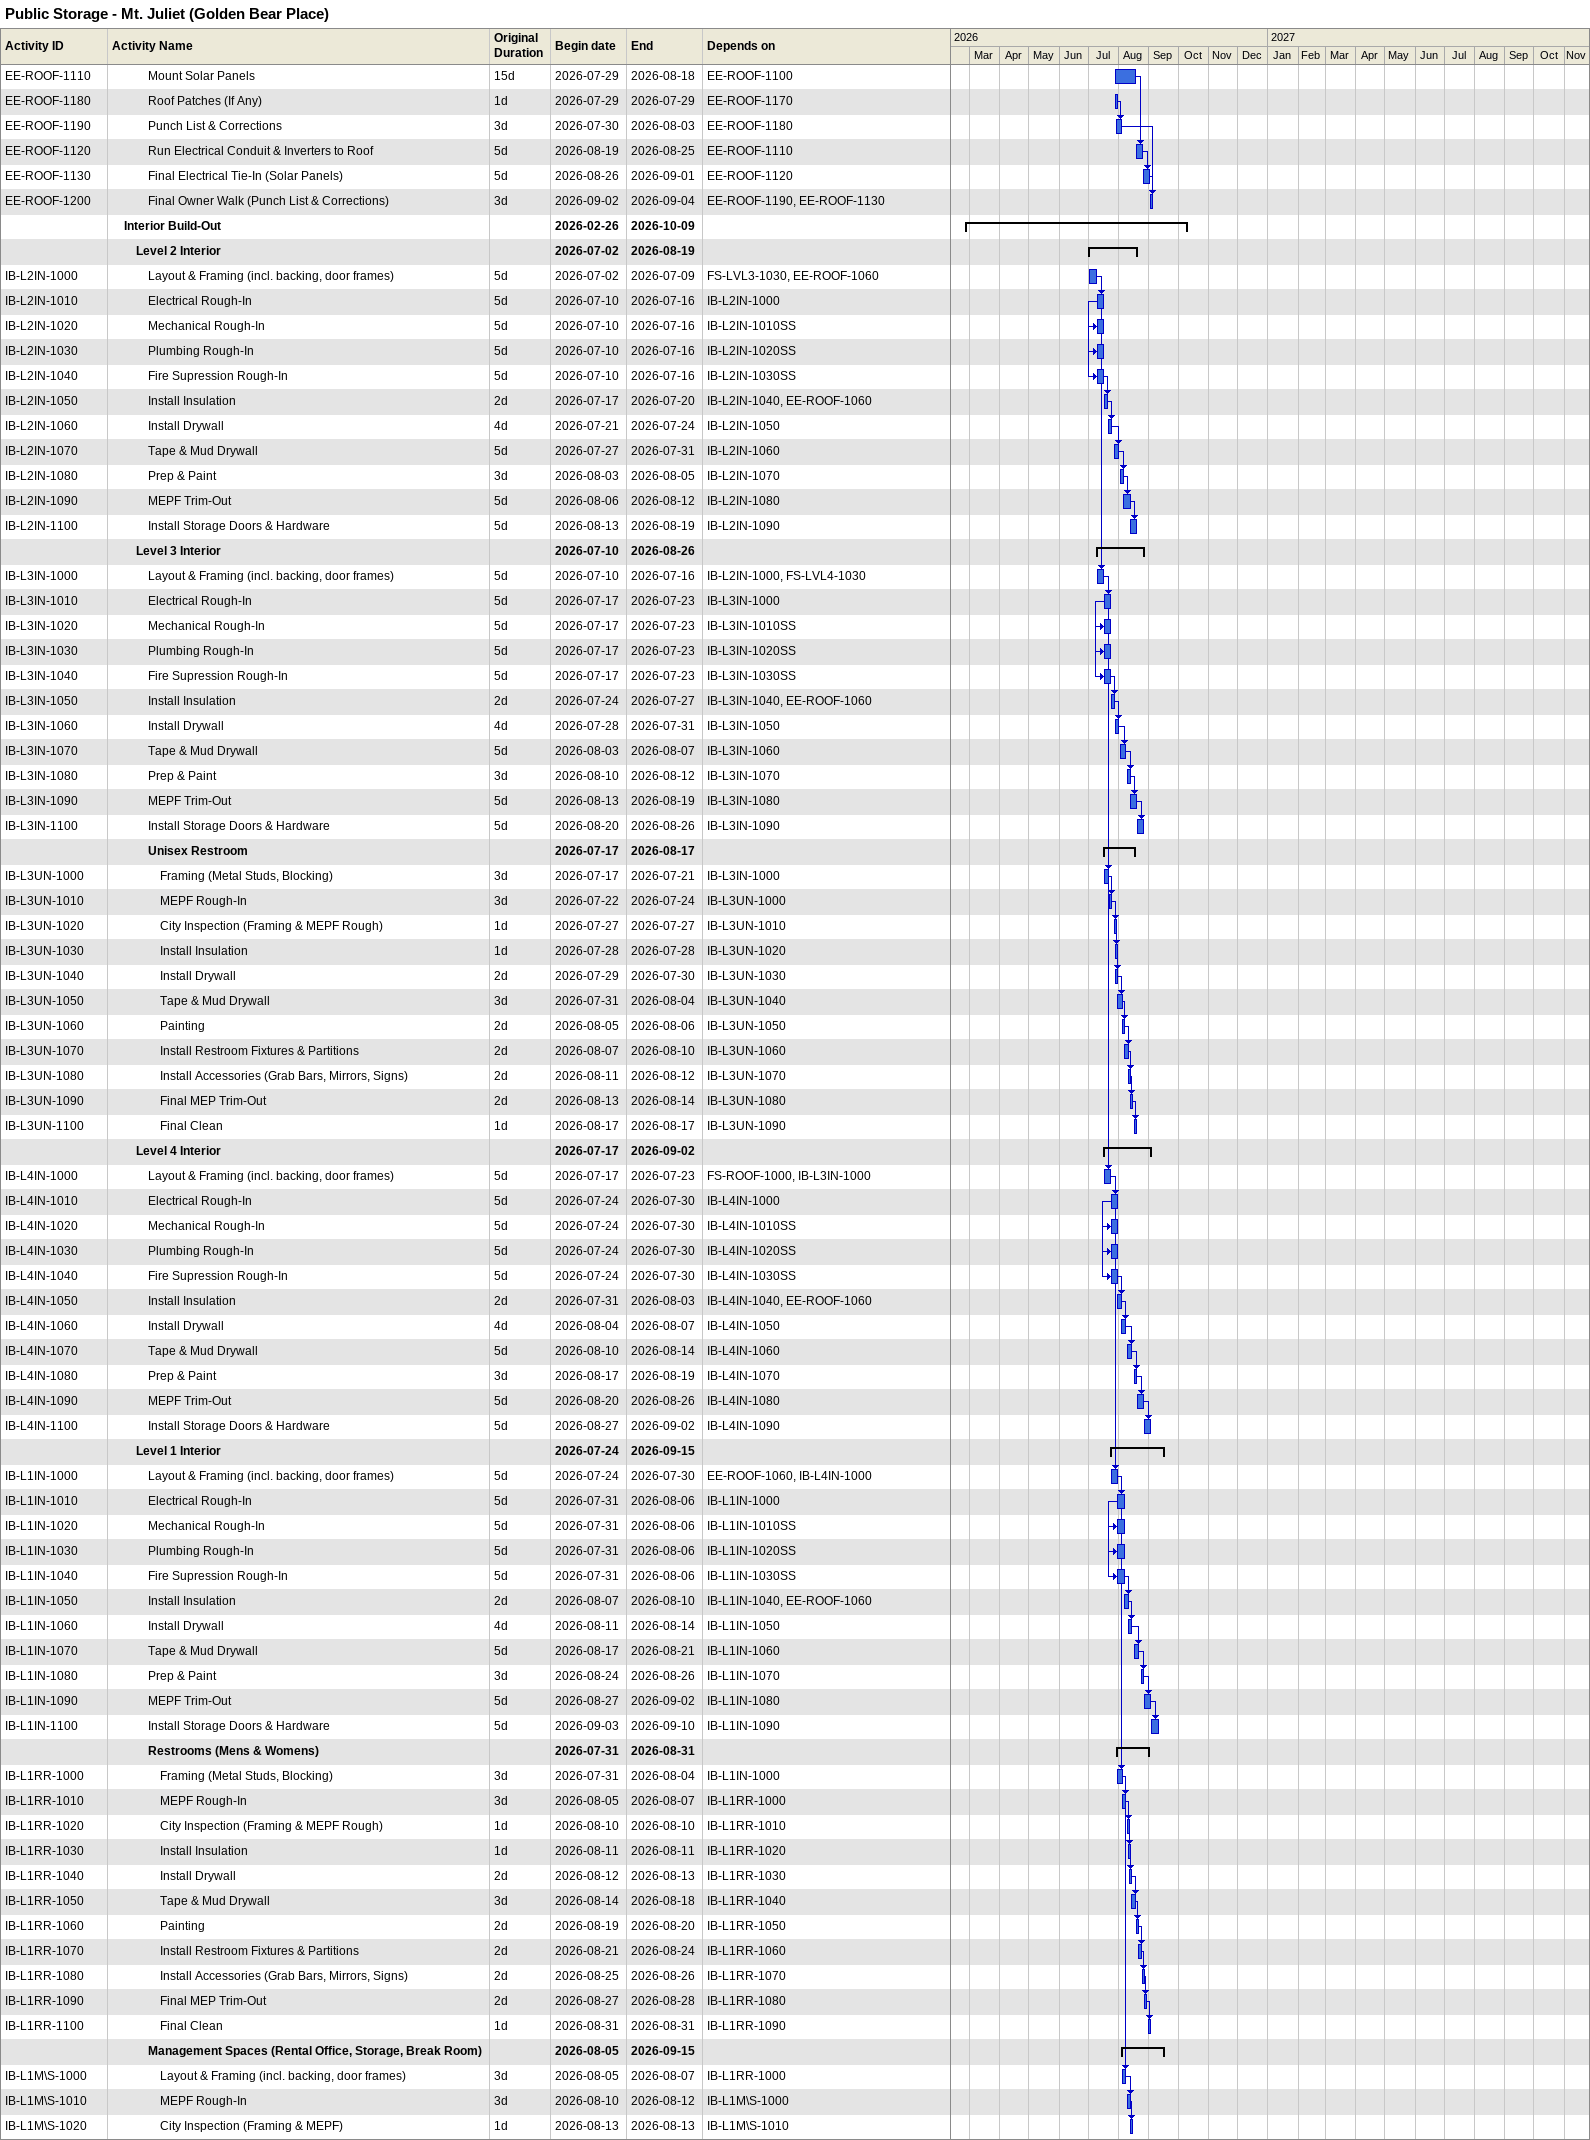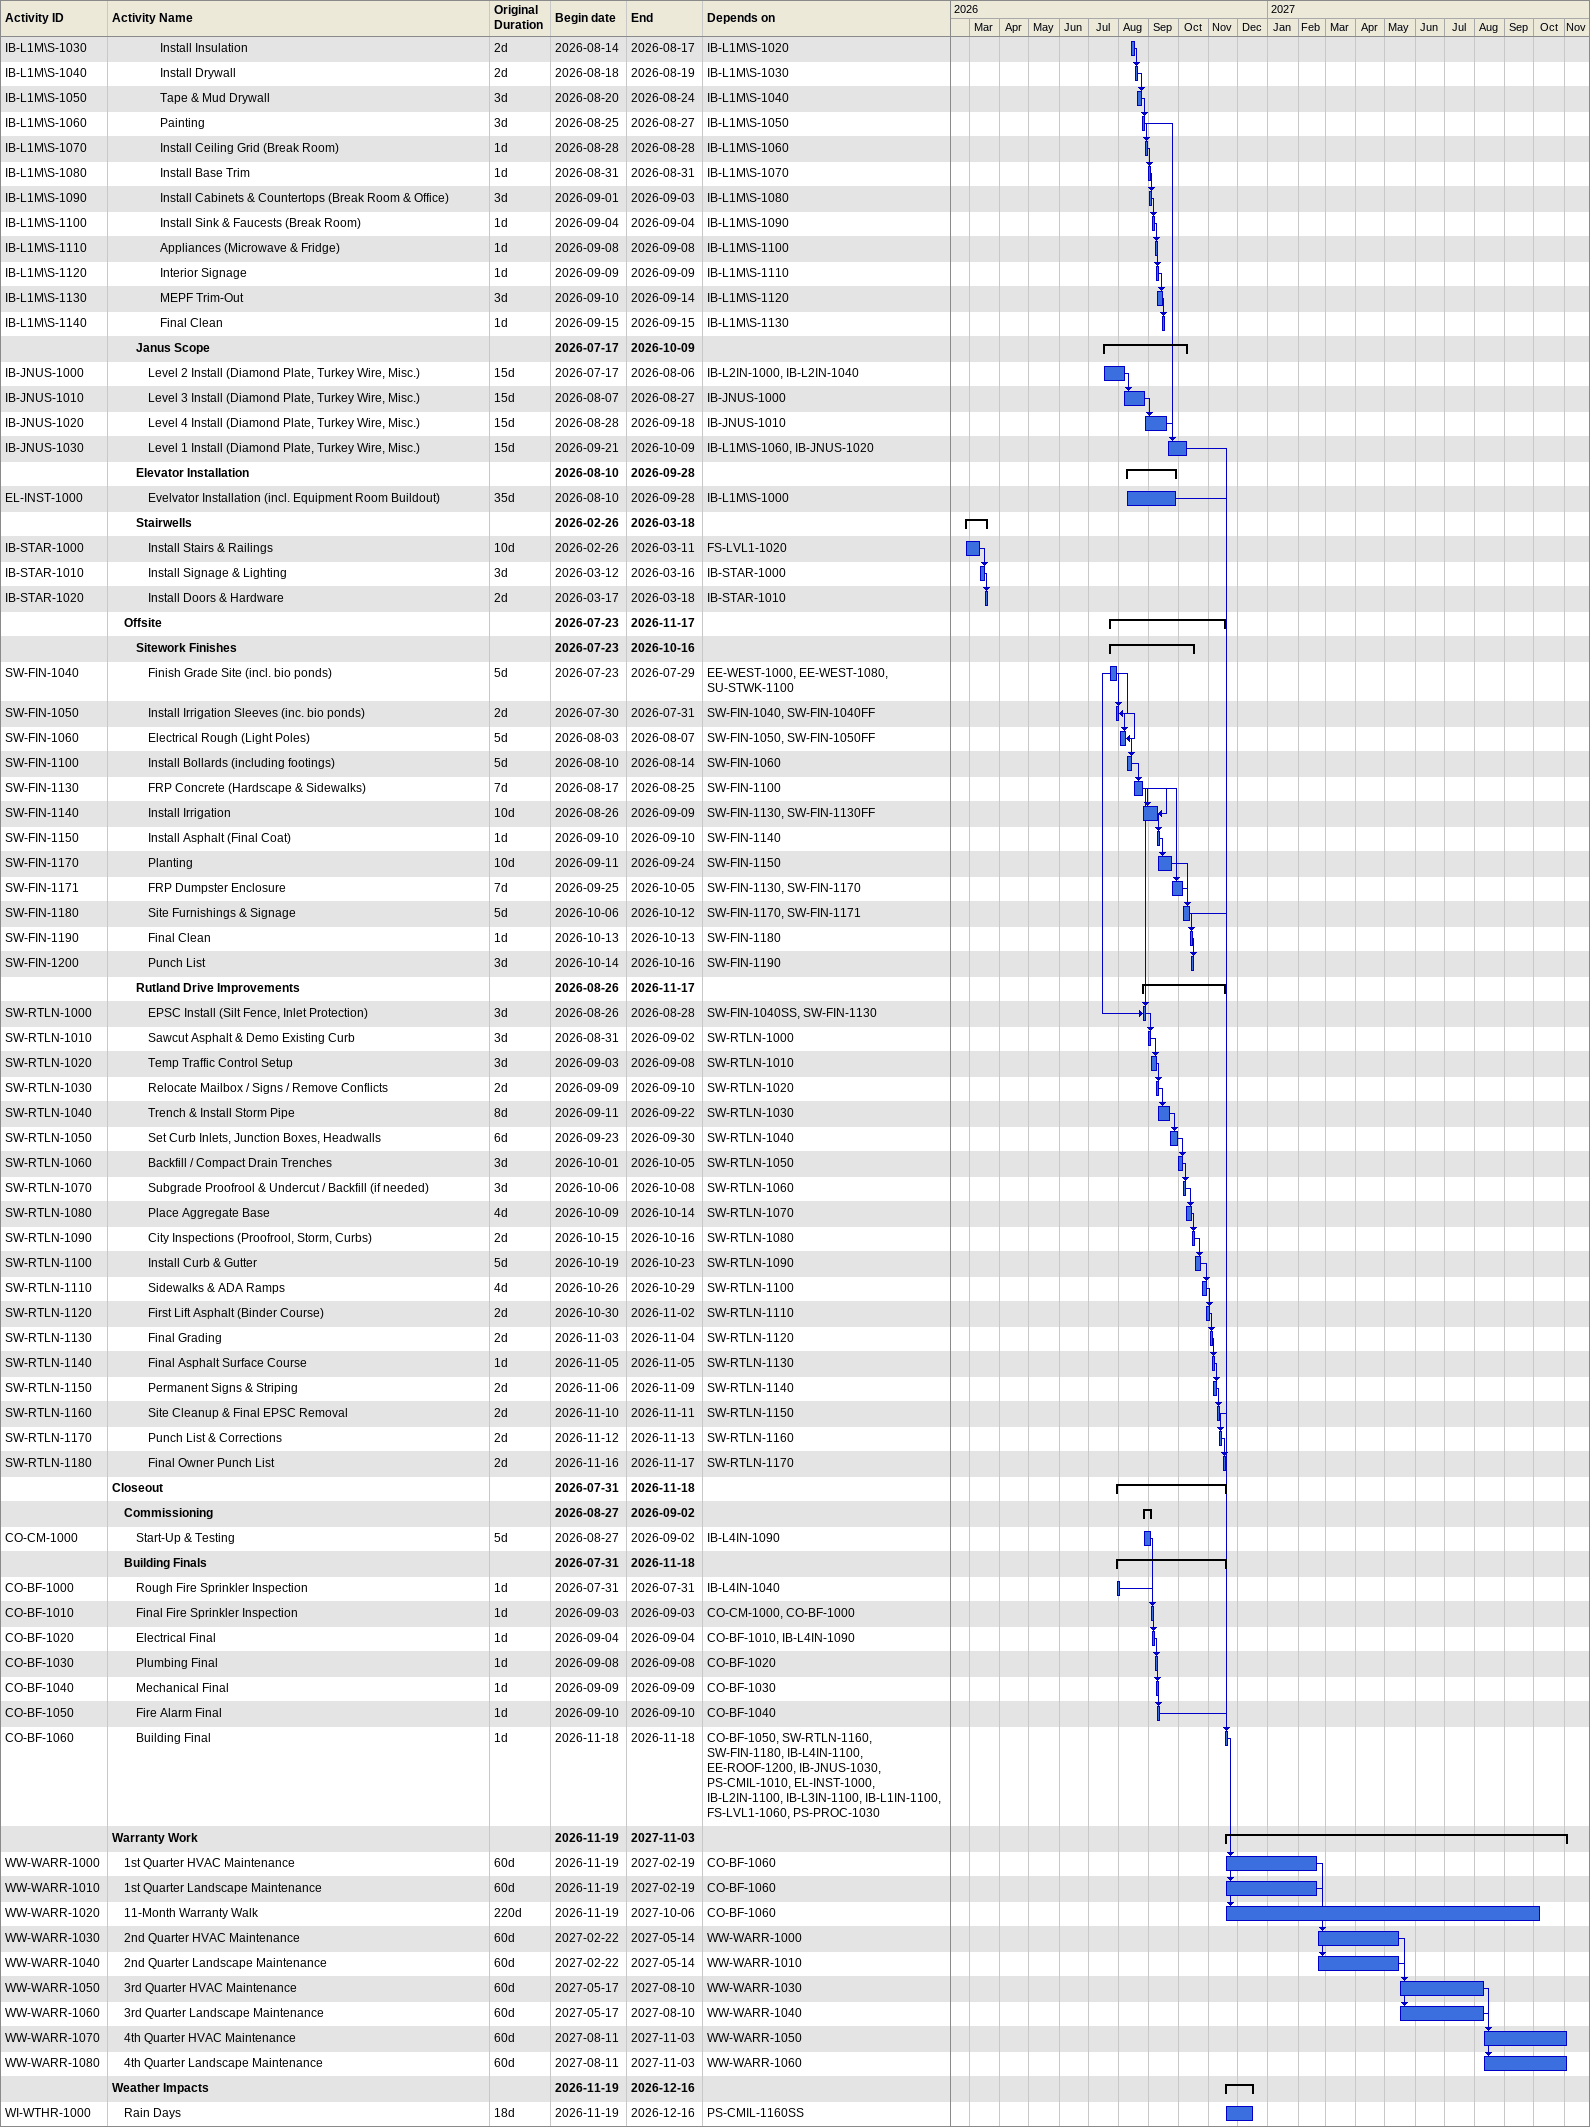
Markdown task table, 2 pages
Public Storage - Mt. Juliet (Golden Bear Place)

| ID | Level | Task | Original duration | Start | Finish | Predecessors |
|---|---|---|---|---|---|---|
| EE-ROOF-1110 | 4 | Mount Solar Panels | 15d | 2026-07-29 | 2026-08-18 | EE-ROOF-1100 |
| EE-ROOF-1180 | 4 | Roof Patches (If Any) | 1d | 2026-07-29 | 2026-07-29 | EE-ROOF-1170 |
| EE-ROOF-1190 | 4 | Punch List & Corrections | 3d | 2026-07-30 | 2026-08-03 | EE-ROOF-1180 |
| EE-ROOF-1120 | 4 | Run Electrical Conduit & Inverters to Roof | 5d | 2026-08-19 | 2026-08-25 | EE-ROOF-1110 |
| EE-ROOF-1130 | 4 | Final Electrical Tie-In (Solar Panels) | 5d | 2026-08-26 | 2026-09-01 | EE-ROOF-1120 |
| EE-ROOF-1200 | 4 | Final Owner Walk (Punch List & Corrections) | 3d | 2026-09-02 | 2026-09-04 | EE-ROOF-1190, EE-ROOF-1130 |
|  | 2 | **Interior Build-Out** |  | 2026-02-26 | 2026-10-09 |  |
|  | 3 | **Level 2 Interior** |  | 2026-07-02 | 2026-08-19 |  |
| IB-L2IN-1000 | 4 | Layout & Framing (incl. backing, door frames) | 5d | 2026-07-02 | 2026-07-09 | FS-LVL3-1030, EE-ROOF-1060 |
| IB-L2IN-1010 | 4 | Electrical Rough-In | 5d | 2026-07-10 | 2026-07-16 | IB-L2IN-1000 |
| IB-L2IN-1020 | 4 | Mechanical Rough-In | 5d | 2026-07-10 | 2026-07-16 | IB-L2IN-1010SS |
| IB-L2IN-1030 | 4 | Plumbing Rough-In | 5d | 2026-07-10 | 2026-07-16 | IB-L2IN-1020SS |
| IB-L2IN-1040 | 4 | Fire Supression Rough-In | 5d | 2026-07-10 | 2026-07-16 | IB-L2IN-1030SS |
| IB-L2IN-1050 | 4 | Install Insulation | 2d | 2026-07-17 | 2026-07-20 | IB-L2IN-1040, EE-ROOF-1060 |
| IB-L2IN-1060 | 4 | Install Drywall | 4d | 2026-07-21 | 2026-07-24 | IB-L2IN-1050 |
| IB-L2IN-1070 | 4 | Tape & Mud Drywall | 5d | 2026-07-27 | 2026-07-31 | IB-L2IN-1060 |
| IB-L2IN-1080 | 4 | Prep & Paint | 3d | 2026-08-03 | 2026-08-05 | IB-L2IN-1070 |
| IB-L2IN-1090 | 4 | MEPF Trim-Out | 5d | 2026-08-06 | 2026-08-12 | IB-L2IN-1080 |
| IB-L2IN-1100 | 4 | Install Storage Doors & Hardware | 5d | 2026-08-13 | 2026-08-19 | IB-L2IN-1090 |
|  | 3 | **Level 3 Interior** |  | 2026-07-10 | 2026-08-26 |  |
| IB-L3IN-1000 | 4 | Layout & Framing (incl. backing, door frames) | 5d | 2026-07-10 | 2026-07-16 | IB-L2IN-1000, FS-LVL4-1030 |
| IB-L3IN-1010 | 4 | Electrical Rough-In | 5d | 2026-07-17 | 2026-07-23 | IB-L3IN-1000 |
| IB-L3IN-1020 | 4 | Mechanical Rough-In | 5d | 2026-07-17 | 2026-07-23 | IB-L3IN-1010SS |
| IB-L3IN-1030 | 4 | Plumbing Rough-In | 5d | 2026-07-17 | 2026-07-23 | IB-L3IN-1020SS |
| IB-L3IN-1040 | 4 | Fire Supression Rough-In | 5d | 2026-07-17 | 2026-07-23 | IB-L3IN-1030SS |
| IB-L3IN-1050 | 4 | Install Insulation | 2d | 2026-07-24 | 2026-07-27 | IB-L3IN-1040, EE-ROOF-1060 |
| IB-L3IN-1060 | 4 | Install Drywall | 4d | 2026-07-28 | 2026-07-31 | IB-L3IN-1050 |
| IB-L3IN-1070 | 4 | Tape & Mud Drywall | 5d | 2026-08-03 | 2026-08-07 | IB-L3IN-1060 |
| IB-L3IN-1080 | 4 | Prep & Paint | 3d | 2026-08-10 | 2026-08-12 | IB-L3IN-1070 |
| IB-L3IN-1090 | 4 | MEPF Trim-Out | 5d | 2026-08-13 | 2026-08-19 | IB-L3IN-1080 |
| IB-L3IN-1100 | 4 | Install Storage Doors & Hardware | 5d | 2026-08-20 | 2026-08-26 | IB-L3IN-1090 |
|  | 4 | **Unisex Restroom** |  | 2026-07-17 | 2026-08-17 |  |
| IB-L3UN-1000 | 5 | Framing (Metal Studs, Blocking) | 3d | 2026-07-17 | 2026-07-21 | IB-L3IN-1000 |
| IB-L3UN-1010 | 5 | MEPF Rough-In | 3d | 2026-07-22 | 2026-07-24 | IB-L3UN-1000 |
| IB-L3UN-1020 | 5 | City Inspection (Framing & MEPF Rough) | 1d | 2026-07-27 | 2026-07-27 | IB-L3UN-1010 |
| IB-L3UN-1030 | 5 | Install Insulation | 1d | 2026-07-28 | 2026-07-28 | IB-L3UN-1020 |
| IB-L3UN-1040 | 5 | Install Drywall | 2d | 2026-07-29 | 2026-07-30 | IB-L3UN-1030 |
| IB-L3UN-1050 | 5 | Tape & Mud Drywall | 3d | 2026-07-31 | 2026-08-04 | IB-L3UN-1040 |
| IB-L3UN-1060 | 5 | Painting | 2d | 2026-08-05 | 2026-08-06 | IB-L3UN-1050 |
| IB-L3UN-1070 | 5 | Install Restroom Fixtures & Partitions | 2d | 2026-08-07 | 2026-08-10 | IB-L3UN-1060 |
| IB-L3UN-1080 | 5 | Install Accessories (Grab Bars, Mirrors, Signs) | 2d | 2026-08-11 | 2026-08-12 | IB-L3UN-1070 |
| IB-L3UN-1090 | 5 | Final MEP Trim-Out | 2d | 2026-08-13 | 2026-08-14 | IB-L3UN-1080 |
| IB-L3UN-1100 | 5 | Final Clean | 1d | 2026-08-17 | 2026-08-17 | IB-L3UN-1090 |
|  | 3 | **Level 4 Interior** |  | 2026-07-17 | 2026-09-02 |  |
| IB-L4IN-1000 | 4 | Layout & Framing (incl. backing, door frames) | 5d | 2026-07-17 | 2026-07-23 | FS-ROOF-1000, IB-L3IN-1000 |
| IB-L4IN-1010 | 4 | Electrical Rough-In | 5d | 2026-07-24 | 2026-07-30 | IB-L4IN-1000 |
| IB-L4IN-1020 | 4 | Mechanical Rough-In | 5d | 2026-07-24 | 2026-07-30 | IB-L4IN-1010SS |
| IB-L4IN-1030 | 4 | Plumbing Rough-In | 5d | 2026-07-24 | 2026-07-30 | IB-L4IN-1020SS |
| IB-L4IN-1040 | 4 | Fire Supression Rough-In | 5d | 2026-07-24 | 2026-07-30 | IB-L4IN-1030SS |
| IB-L4IN-1050 | 4 | Install Insulation | 2d | 2026-07-31 | 2026-08-03 | IB-L4IN-1040, EE-ROOF-1060 |
| IB-L4IN-1060 | 4 | Install Drywall | 4d | 2026-08-04 | 2026-08-07 | IB-L4IN-1050 |
| IB-L4IN-1070 | 4 | Tape & Mud Drywall | 5d | 2026-08-10 | 2026-08-14 | IB-L4IN-1060 |
| IB-L4IN-1080 | 4 | Prep & Paint | 3d | 2026-08-17 | 2026-08-19 | IB-L4IN-1070 |
| IB-L4IN-1090 | 4 | MEPF Trim-Out | 5d | 2026-08-20 | 2026-08-26 | IB-L4IN-1080 |
| IB-L4IN-1100 | 4 | Install Storage Doors & Hardware | 5d | 2026-08-27 | 2026-09-02 | IB-L4IN-1090 |
|  | 3 | **Level 1 Interior** |  | 2026-07-24 | 2026-09-15 |  |
| IB-L1IN-1000 | 4 | Layout & Framing (incl. backing, door frames) | 5d | 2026-07-24 | 2026-07-30 | EE-ROOF-1060, IB-L4IN-1000 |
| IB-L1IN-1010 | 4 | Electrical Rough-In | 5d | 2026-07-31 | 2026-08-06 | IB-L1IN-1000 |
| IB-L1IN-1020 | 4 | Mechanical Rough-In | 5d | 2026-07-31 | 2026-08-06 | IB-L1IN-1010SS |
| IB-L1IN-1030 | 4 | Plumbing Rough-In | 5d | 2026-07-31 | 2026-08-06 | IB-L1IN-1020SS |
| IB-L1IN-1040 | 4 | Fire Supression Rough-In | 5d | 2026-07-31 | 2026-08-06 | IB-L1IN-1030SS |
| IB-L1IN-1050 | 4 | Install Insulation | 2d | 2026-08-07 | 2026-08-10 | IB-L1IN-1040, EE-ROOF-1060 |
| IB-L1IN-1060 | 4 | Install Drywall | 4d | 2026-08-11 | 2026-08-14 | IB-L1IN-1050 |
| IB-L1IN-1070 | 4 | Tape & Mud Drywall | 5d | 2026-08-17 | 2026-08-21 | IB-L1IN-1060 |
| IB-L1IN-1080 | 4 | Prep & Paint | 3d | 2026-08-24 | 2026-08-26 | IB-L1IN-1070 |
| IB-L1IN-1090 | 4 | MEPF Trim-Out | 5d | 2026-08-27 | 2026-09-02 | IB-L1IN-1080 |
| IB-L1IN-1100 | 4 | Install Storage Doors & Hardware | 5d | 2026-09-03 | 2026-09-10 | IB-L1IN-1090 |
|  | 4 | **Restrooms (Mens & Womens)** |  | 2026-07-31 | 2026-08-31 |  |
| IB-L1RR-1000 | 5 | Framing (Metal Studs, Blocking) | 3d | 2026-07-31 | 2026-08-04 | IB-L1IN-1000 |
| IB-L1RR-1010 | 5 | MEPF Rough-In | 3d | 2026-08-05 | 2026-08-07 | IB-L1RR-1000 |
| IB-L1RR-1020 | 5 | City Inspection (Framing & MEPF Rough) | 1d | 2026-08-10 | 2026-08-10 | IB-L1RR-1010 |
| IB-L1RR-1030 | 5 | Install Insulation | 1d | 2026-08-11 | 2026-08-11 | IB-L1RR-1020 |
| IB-L1RR-1040 | 5 | Install Drywall | 2d | 2026-08-12 | 2026-08-13 | IB-L1RR-1030 |
| IB-L1RR-1050 | 5 | Tape & Mud Drywall | 3d | 2026-08-14 | 2026-08-18 | IB-L1RR-1040 |
| IB-L1RR-1060 | 5 | Painting | 2d | 2026-08-19 | 2026-08-20 | IB-L1RR-1050 |
| IB-L1RR-1070 | 5 | Install Restroom Fixtures & Partitions | 2d | 2026-08-21 | 2026-08-24 | IB-L1RR-1060 |
| IB-L1RR-1080 | 5 | Install Accessories (Grab Bars, Mirrors, Signs) | 2d | 2026-08-25 | 2026-08-26 | IB-L1RR-1070 |
| IB-L1RR-1090 | 5 | Final MEP Trim-Out | 2d | 2026-08-27 | 2026-08-28 | IB-L1RR-1080 |
| IB-L1RR-1100 | 5 | Final Clean | 1d | 2026-08-31 | 2026-08-31 | IB-L1RR-1090 |
|  | 4 | **Management Spaces (Rental Office, Storage, Break Room)** |  | 2026-08-05 | 2026-09-15 |  |
| IB-L1M\S-1000 | 5 | Layout & Framing (incl. backing, door frames) | 3d | 2026-08-05 | 2026-08-07 | IB-L1RR-1000 |
| IB-L1M\S-1010 | 5 | MEPF Rough-In | 3d | 2026-08-10 | 2026-08-12 | IB-L1M\S-1000 |
| IB-L1M\S-1020 | 5 | City Inspection (Framing & MEPF) | 1d | 2026-08-13 | 2026-08-13 | IB-L1M\S-1010 |
| IB-L1M\S-1030 | 5 | Install Insulation | 2d | 2026-08-14 | 2026-08-17 | IB-L1M\S-1020 |
| IB-L1M\S-1040 | 5 | Install Drywall | 2d | 2026-08-18 | 2026-08-19 | IB-L1M\S-1030 |
| IB-L1M\S-1050 | 5 | Tape & Mud Drywall | 3d | 2026-08-20 | 2026-08-24 | IB-L1M\S-1040 |
| IB-L1M\S-1060 | 5 | Painting | 3d | 2026-08-25 | 2026-08-27 | IB-L1M\S-1050 |
| IB-L1M\S-1070 | 5 | Install Ceiling Grid (Break Room) | 1d | 2026-08-28 | 2026-08-28 | IB-L1M\S-1060 |
| IB-L1M\S-1080 | 5 | Install Base Trim | 1d | 2026-08-31 | 2026-08-31 | IB-L1M\S-1070 |
| IB-L1M\S-1090 | 5 | Install Cabinets & Countertops (Break Room & Office) | 3d | 2026-09-01 | 2026-09-03 | IB-L1M\S-1080 |
| IB-L1M\S-1100 | 5 | Install Sink & Faucests (Break Room) | 1d | 2026-09-04 | 2026-09-04 | IB-L1M\S-1090 |
| IB-L1M\S-1110 | 5 | Appliances (Microwave & Fridge) | 1d | 2026-09-08 | 2026-09-08 | IB-L1M\S-1100 |
| IB-L1M\S-1120 | 5 | Interior Signage | 1d | 2026-09-09 | 2026-09-09 | IB-L1M\S-1110 |
| IB-L1M\S-1130 | 5 | MEPF Trim-Out | 3d | 2026-09-10 | 2026-09-14 | IB-L1M\S-1120 |
| IB-L1M\S-1140 | 5 | Final Clean | 1d | 2026-09-15 | 2026-09-15 | IB-L1M\S-1130 |
|  | 3 | **Janus Scope** |  | 2026-07-17 | 2026-10-09 |  |
| IB-JNUS-1000 | 4 | Level 2 Install (Diamond Plate, Turkey Wire, Misc.) | 15d | 2026-07-17 | 2026-08-06 | IB-L2IN-1000, IB-L2IN-1040 |
| IB-JNUS-1010 | 4 | Level 3 Install (Diamond Plate, Turkey Wire, Misc.) | 15d | 2026-08-07 | 2026-08-27 | IB-JNUS-1000 |
| IB-JNUS-1020 | 4 | Level 4 Install (Diamond Plate, Turkey Wire, Misc.) | 15d | 2026-08-28 | 2026-09-18 | IB-JNUS-1010 |
| IB-JNUS-1030 | 4 | Level 1 Install (Diamond Plate, Turkey Wire, Misc.) | 15d | 2026-09-21 | 2026-10-09 | IB-L1M\S-1060, IB-JNUS-1020 |
|  | 3 | **Elevator Installation** |  | 2026-08-10 | 2026-09-28 |  |
| EL-INST-1000 | 4 | Evelvator Installation (incl. Equipment Room Buildout) | 35d | 2026-08-10 | 2026-09-28 | IB-L1M\S-1000 |
|  | 3 | **Stairwells** |  | 2026-02-26 | 2026-03-18 |  |
| IB-STAR-1000 | 4 | Install Stairs & Railings | 10d | 2026-02-26 | 2026-03-11 | FS-LVL1-1020 |
| IB-STAR-1010 | 4 | Install Signage & Lighting | 3d | 2026-03-12 | 2026-03-16 | IB-STAR-1000 |
| IB-STAR-1020 | 4 | Install Doors & Hardware | 2d | 2026-03-17 | 2026-03-18 | IB-STAR-1010 |
|  | 2 | **Offsite** |  | 2026-07-23 | 2026-11-17 |  |
|  | 3 | **Sitework Finishes** |  | 2026-07-23 | 2026-10-16 |  |
| SW-FIN-1040 | 4 | Finish Grade Site (incl. bio ponds) | 5d | 2026-07-23 | 2026-07-29 | EE-WEST-1000, EE-WEST-1080, SU-STWK-1100 |
| SW-FIN-1050 | 4 | Install Irrigation Sleeves (inc. bio ponds) | 2d | 2026-07-30 | 2026-07-31 | SW-FIN-1040, SW-FIN-1040FF |
| SW-FIN-1060 | 4 | Electrical Rough (Light Poles) | 5d | 2026-08-03 | 2026-08-07 | SW-FIN-1050, SW-FIN-1050FF |
| SW-FIN-1100 | 4 | Install Bollards (including footings) | 5d | 2026-08-10 | 2026-08-14 | SW-FIN-1060 |
| SW-FIN-1130 | 4 | FRP Concrete (Hardscape & Sidewalks) | 7d | 2026-08-17 | 2026-08-25 | SW-FIN-1100 |
| SW-FIN-1140 | 4 | Install Irrigation | 10d | 2026-08-26 | 2026-09-09 | SW-FIN-1130, SW-FIN-1130FF |
| SW-FIN-1150 | 4 | Install Asphalt (Final Coat) | 1d | 2026-09-10 | 2026-09-10 | SW-FIN-1140 |
| SW-FIN-1170 | 4 | Planting | 10d | 2026-09-11 | 2026-09-24 | SW-FIN-1150 |
| SW-FIN-1171 | 4 | FRP Dumpster Enclosure | 7d | 2026-09-25 | 2026-10-05 | SW-FIN-1130, SW-FIN-1170 |
| SW-FIN-1180 | 4 | Site Furnishings & Signage | 5d | 2026-10-06 | 2026-10-12 | SW-FIN-1170, SW-FIN-1171 |
| SW-FIN-1190 | 4 | Final Clean | 1d | 2026-10-13 | 2026-10-13 | SW-FIN-1180 |
| SW-FIN-1200 | 4 | Punch List | 3d | 2026-10-14 | 2026-10-16 | SW-FIN-1190 |
|  | 3 | **Rutland Drive Improvements** |  | 2026-08-26 | 2026-11-17 |  |
| SW-RTLN-1000 | 4 | EPSC Install (Silt Fence, Inlet Protection) | 3d | 2026-08-26 | 2026-08-28 | SW-FIN-1040SS, SW-FIN-1130 |
| SW-RTLN-1010 | 4 | Sawcut Asphalt & Demo Existing Curb | 3d | 2026-08-31 | 2026-09-02 | SW-RTLN-1000 |
| SW-RTLN-1020 | 4 | Temp Traffic Control Setup | 3d | 2026-09-03 | 2026-09-08 | SW-RTLN-1010 |
| SW-RTLN-1030 | 4 | Relocate Mailbox / Signs / Remove Conflicts | 2d | 2026-09-09 | 2026-09-10 | SW-RTLN-1020 |
| SW-RTLN-1040 | 4 | Trench & Install Storm Pipe | 8d | 2026-09-11 | 2026-09-22 | SW-RTLN-1030 |
| SW-RTLN-1050 | 4 | Set Curb Inlets, Junction Boxes, Headwalls | 6d | 2026-09-23 | 2026-09-30 | SW-RTLN-1040 |
| SW-RTLN-1060 | 4 | Backfill / Compact Drain Trenches | 3d | 2026-10-01 | 2026-10-05 | SW-RTLN-1050 |
| SW-RTLN-1070 | 4 | Subgrade Proofrool & Undercut / Backfill (if needed) | 3d | 2026-10-06 | 2026-10-08 | SW-RTLN-1060 |
| SW-RTLN-1080 | 4 | Place Aggregate Base | 4d | 2026-10-09 | 2026-10-14 | SW-RTLN-1070 |
| SW-RTLN-1090 | 4 | City Inspections (Proofrool, Storm, Curbs) | 2d | 2026-10-15 | 2026-10-16 | SW-RTLN-1080 |
| SW-RTLN-1100 | 4 | Install Curb & Gutter | 5d | 2026-10-19 | 2026-10-23 | SW-RTLN-1090 |
| SW-RTLN-1110 | 4 | Sidewalks & ADA Ramps | 4d | 2026-10-26 | 2026-10-29 | SW-RTLN-1100 |
| SW-RTLN-1120 | 4 | First Lift Asphalt (Binder Course) | 2d | 2026-10-30 | 2026-11-02 | SW-RTLN-1110 |
| SW-RTLN-1130 | 4 | Final Grading | 2d | 2026-11-03 | 2026-11-04 | SW-RTLN-1120 |
| SW-RTLN-1140 | 4 | Final Asphalt Surface Course | 1d | 2026-11-05 | 2026-11-05 | SW-RTLN-1130 |
| SW-RTLN-1150 | 4 | Permanent Signs & Striping | 2d | 2026-11-06 | 2026-11-09 | SW-RTLN-1140 |
| SW-RTLN-1160 | 4 | Site Cleanup & Final EPSC Removal | 2d | 2026-11-10 | 2026-11-11 | SW-RTLN-1150 |
| SW-RTLN-1170 | 4 | Punch List & Corrections | 2d | 2026-11-12 | 2026-11-13 | SW-RTLN-1160 |
| SW-RTLN-1180 | 4 | Final Owner Punch List | 2d | 2026-11-16 | 2026-11-17 | SW-RTLN-1170 |
|  | 1 | **Closeout** |  | 2026-07-31 | 2026-11-18 |  |
|  | 2 | **Commissioning** |  | 2026-08-27 | 2026-09-02 |  |
| CO-CM-1000 | 3 | Start-Up & Testing | 5d | 2026-08-27 | 2026-09-02 | IB-L4IN-1090 |
|  | 2 | **Building Finals** |  | 2026-07-31 | 2026-11-18 |  |
| CO-BF-1000 | 3 | Rough Fire Sprinkler Inspection | 1d | 2026-07-31 | 2026-07-31 | IB-L4IN-1040 |
| CO-BF-1010 | 3 | Final Fire Sprinkler Inspection | 1d | 2026-09-03 | 2026-09-03 | CO-CM-1000, CO-BF-1000 |
| CO-BF-1020 | 3 | Electrical Final | 1d | 2026-09-04 | 2026-09-04 | CO-BF-1010, IB-L4IN-1090 |
| CO-BF-1030 | 3 | Plumbing Final | 1d | 2026-09-08 | 2026-09-08 | CO-BF-1020 |
| CO-BF-1040 | 3 | Mechanical Final | 1d | 2026-09-09 | 2026-09-09 | CO-BF-1030 |
| CO-BF-1050 | 3 | Fire Alarm Final | 1d | 2026-09-10 | 2026-09-10 | CO-BF-1040 |
| CO-BF-1060 | 3 | Building Final | 1d | 2026-11-18 | 2026-11-18 | CO-BF-1050, SW-RTLN-1160, SW-FIN-1180, IB-L4IN-1100, EE-ROOF-1200, IB-JNUS-1030, PS-CMIL-1010, EL-INST-1000, IB-L2IN-1100, IB-L3IN-1100, IB-L1IN-1100, FS-LVL1-1060, PS-PROC-1030 |
|  | 1 | **Warranty Work** |  | 2026-11-19 | 2027-11-03 |  |
| WW-WARR-1000 | 2 | 1st Quarter HVAC Maintenance | 60d | 2026-11-19 | 2027-02-19 | CO-BF-1060 |
| WW-WARR-1010 | 2 | 1st Quarter Landscape Maintenance | 60d | 2026-11-19 | 2027-02-19 | CO-BF-1060 |
| WW-WARR-1020 | 2 | 11-Month Warranty Walk | 220d | 2026-11-19 | 2027-10-06 | CO-BF-1060 |
| WW-WARR-1030 | 2 | 2nd Quarter HVAC Maintenance | 60d | 2027-02-22 | 2027-05-14 | WW-WARR-1000 |
| WW-WARR-1040 | 2 | 2nd Quarter Landscape Maintenance | 60d | 2027-02-22 | 2027-05-14 | WW-WARR-1010 |
| WW-WARR-1050 | 2 | 3rd Quarter HVAC Maintenance | 60d | 2027-05-17 | 2027-08-10 | WW-WARR-1030 |
| WW-WARR-1060 | 2 | 3rd Quarter Landscape Maintenance | 60d | 2027-05-17 | 2027-08-10 | WW-WARR-1040 |
| WW-WARR-1070 | 2 | 4th Quarter HVAC Maintenance | 60d | 2027-08-11 | 2027-11-03 | WW-WARR-1050 |
| WW-WARR-1080 | 2 | 4th Quarter Landscape Maintenance | 60d | 2027-08-11 | 2027-11-03 | WW-WARR-1060 |
|  | 1 | **Weather Impacts** |  | 2026-11-19 | 2026-12-16 |  |
| WI-WTHR-1000 | 2 | Rain Days | 18d | 2026-11-19 | 2026-12-16 | PS-CMIL-1160SS |
